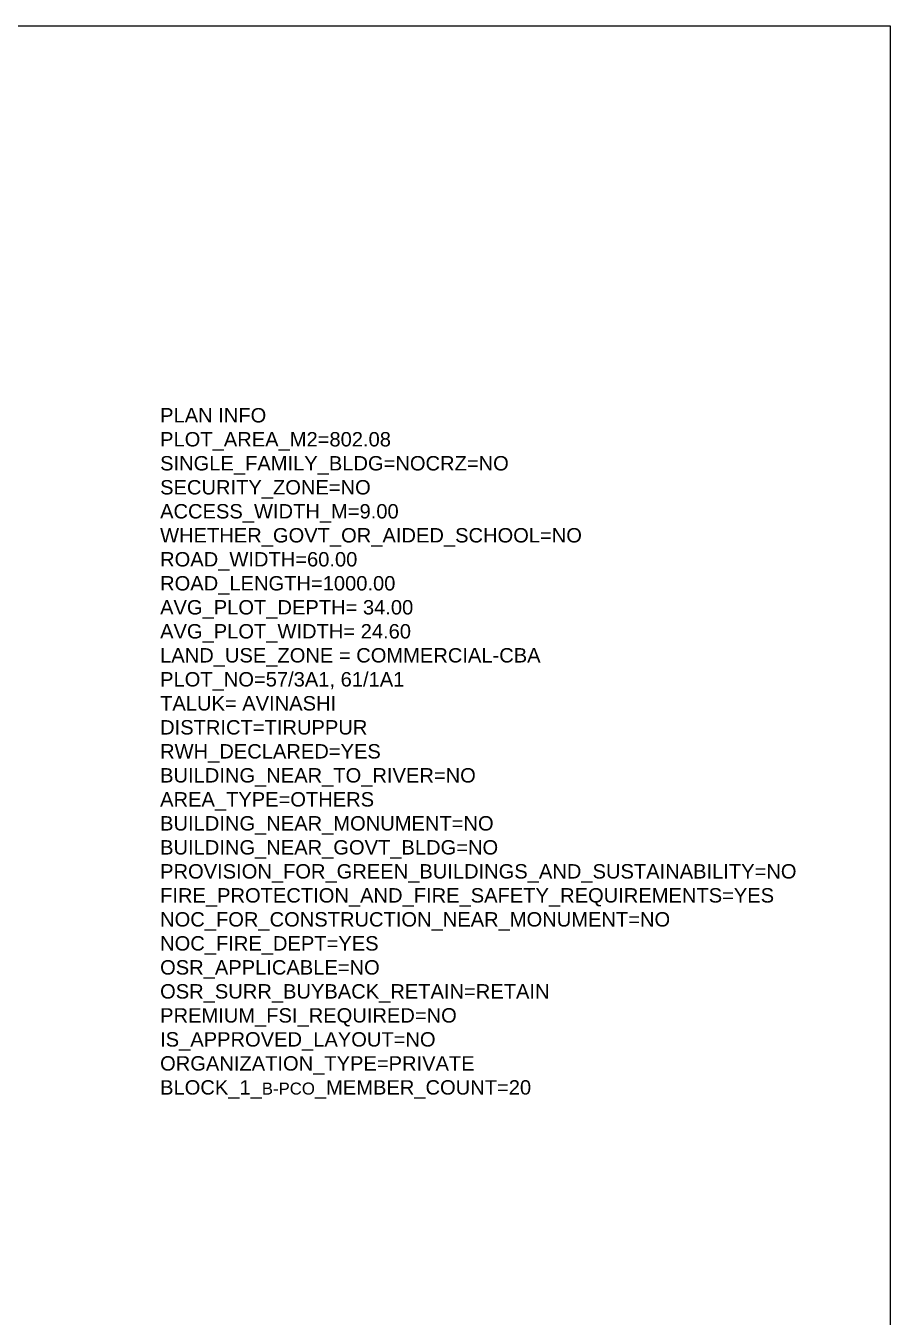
# Model space of a CAD drawing. Header units: metres. Extents: x 3592 to 3825, y 373 to 546.
# Drawn here: x 3765.2 to 3825.3, y 455.9 to 545.6 of the extents above; entities that cross this region are included whole.
import ezdxf

# ---------------------------------------------------------------- set-up
doc = ezdxf.new("R2010")
doc.units = ezdxf.units.M
doc.layers.add('PLAN_INFO', color=1, linetype='Continuous', plot=False)
doc.styles.get("Standard").update_dxf_attribs({"font": 'arial.ttf'})

msp = doc.modelspace()

# ---------------------------------------------------------------- linework, layer by layer
at = {"color": 3}
msp.add_lwpolyline([(3591.93287, 545.58275), (3825.29096, 545.58275), (3825.29096, 373.41866), (3591.93287, 373.41866)], close=True, dxfattribs=at)

# ---------------------------------------------------------------- texts
at = {"layer": 'PLAN_INFO', "insert": (3774.57696, 519.03822), "char_height": 1, "width": 36.1755827, "attachment_point": 1}
msp.add_mtext('PLAN INFO\\PPLOT_AREA_M2=802.08\\PSINGLE_FAMILY_BLDG=NOCRZ=NO\\PSECURITY_ZONE=NO\\PACCESS_WIDTH_M=9.00\\PWHETHER_GOVT_OR_AIDED_SCHOOL=NO\\PROAD_WIDTH=60.00\\PROAD_LENGTH=1000.00\\PAVG_PLOT_DEPTH= 34.00\\PAVG_PLOT_WIDTH= 24.60\\PLAND_USE_ZONE = COMMERCIAL-CBA\\PPLOT_NO=57/3A1, 61/1A1\\PTALUK= AVINASHI\\PDISTRICT=TIRUPPUR\\PRWH_DECLARED=YES\\PBUILDING_NEAR_TO_RIVER=NO\\PAREA_TYPE=OTHERS\\PBUILDING_NEAR_MONUMENT=NO\\PBUILDING_NEAR_GOVT_BLDG=NO\\PPROVISION_FOR_GREEN_BUILDINGS_AND_SUSTAINABILITY=NO\\PFIRE_PROTECTION_AND_FIRE_SAFETY_REQUIREMENTS=YES\\PNOC_FOR_CONSTRUCTION_NEAR_MONUMENT=NO\\PNOC_FIRE_DEPT=YES\\POSR_APPLICABLE=NO\\POSR_SURR_BUYBACK_RETAIN=RETAIN\\PPREMIUM_FSI_REQUIRED=NO\\PIS_APPROVED_LAYOUT=NO\\PORGANIZATION_TYPE=PRIVATE\\PBLOCK_1_{\\H0.83333x;B-PCO}_MEMBER_COUNT=20', dxfattribs=at)

doc.saveas('drawing.dxf')
